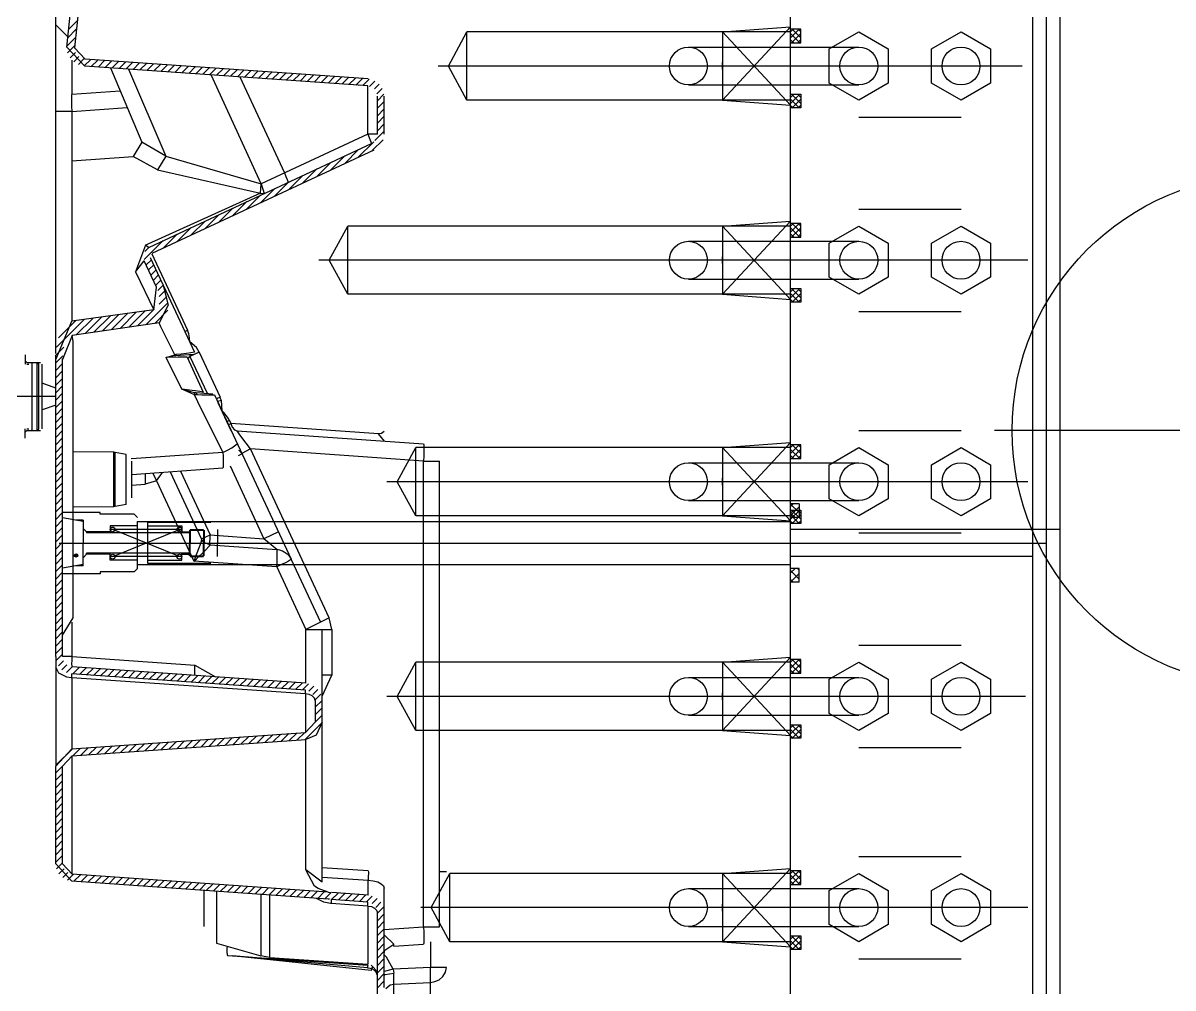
# Model space of a CAD drawing. Header units: millimetres. Extents: x -1 to 1014, y -756 to 757.
# Drawn here: x 465.7 to 556.4, y 93.1 to 169.1 of the extents above; entities that cross this region are included whole.
import ezdxf

# ---------------------------------------------------------------- set-up
doc = ezdxf.new("R2010")
doc.units = ezdxf.units.MM

# ---------------------------------------------------------------- blocks, each defined once
blk = doc.blocks.new('blockName2')
for points in [[(526.255, 29.578), (526.264, 385.682)], [(547.472, 280.955), (547.472, 37.0978)], [(546.397, 279.881), (546.397, 29.578)], [(545.323, 278.806), (545.323, 37.0978)], [(468.323, 143.068), (468.323, 185.456)], [(469.207, 167.234), (470.635, 181.182)], [(471.277, 181.142), (469.801, 167.181)], [(468.323, 168.988), (469.285, 168.041)], [(469.947, 168.639), (469.279, 167.971)], [(470.013, 169.292), (469.343, 168.622)], [(520.884, 168.426), (526.255, 168.829)], [(520.884, 163.055), (526.255, 168.829)], [(527.061, 168.644), (526.255, 168.644)], [(526.255, 167.962), (526.936, 168.644)], [(526.255, 168.437), (526.462, 168.644)], [(527.061, 167.96), (526.377, 168.644)], [(527.061, 168.435), (526.852, 168.644)], [(527.061, 167.569), (527.061, 168.644)], [(469.881, 167.986), (469.216, 167.32)], [(499.273, 165.741), (500.741, 168.426)], [(526.255, 168.426), (500.741, 168.426)], [(500.741, 163.055), (500.741, 168.426)], [(526.255, 168.426), (520.884, 168.426)], [(520.884, 168.426), (520.884, 163.055)], [(526.255, 162.652), (520.884, 168.426)], [(526.977, 167.569), (526.255, 168.291)], [(526.502, 167.569), (526.255, 167.816)], [(526.337, 167.569), (527.061, 168.293)], [(526.812, 167.569), (527.061, 167.818)], [(529.306, 167.083), (531.632, 168.426), (533.957, 167.083), (533.957, 164.398), (531.632, 163.055), (529.306, 164.398), (529.306, 167.083)], [(537.363, 167.083), (539.689, 168.426), (542.014, 167.083), (542.014, 164.398), (539.689, 163.055), (537.363, 164.398), (537.363, 167.083)], [(470.612, 165.735), (469.207, 167.234)], [(469.816, 167.332), (469.261, 166.778)], [(469.878, 166.807), (469.452, 166.381)], [(469.801, 167.181), (470.65, 166.279)], [(518.198, 167.234), (531.632, 167.234)], [(526.255, 167.569), (527.061, 167.569)], [(469.592, 166.213), (469.591, 163.524)], [(470.143, 166.485), (469.739, 166.081)], [(470.546, 166.3), (470.112, 165.866)], [(471.082, 166.249), (470.575, 165.742)], [(492.955, 164.72), (470.65, 166.279)], [(471.632, 166.211), (471.121, 165.7)], [(472.181, 166.172), (471.67, 165.661)], [(472.73, 166.134), (472.219, 165.623)], [(473.279, 166.095), (472.768, 165.585)], [(473.828, 166.057), (473.317, 165.546)], [(474.377, 166.019), (473.866, 165.508)], [(474.926, 165.98), (474.415, 165.469)], [(475.475, 165.942), (474.965, 165.431)], [(476.024, 165.903), (475.514, 165.393)], [(520.884, 165.472), (520.884, 166.009)], [(492.917, 164.176), (470.612, 165.735)], [(472.632, 165.594), (475.112, 159.751)], [(474.063, 165.494), (476.994, 158.626)], [(476.574, 165.865), (476.063, 165.354)], [(477.123, 165.827), (476.612, 165.316)], [(477.672, 165.788), (477.161, 165.277)], [(478.221, 165.75), (477.71, 165.239)], [(478.77, 165.711), (478.259, 165.201)], [(479.319, 165.673), (478.808, 165.162)], [(479.868, 165.635), (479.357, 165.124)], [(480.417, 165.596), (479.907, 165.085)], [(480.966, 165.558), (480.456, 165.047)], [(484.513, 156.459), (480.565, 165.039)], [(481.516, 165.519), (481.005, 165.009)], [(482.065, 165.481), (481.554, 164.97)], [(482.614, 165.443), (482.103, 164.932)], [(483.163, 165.404), (482.652, 164.893)], [(483.712, 165.366), (483.201, 164.855)], [(484.261, 165.328), (483.75, 164.817)], [(484.81, 165.289), (484.299, 164.778)], [(485.359, 165.251), (484.849, 164.74)], [(485.908, 165.212), (485.398, 164.702)], [(486.458, 165.174), (485.947, 164.663)], [(487.007, 165.136), (486.496, 164.625)], [(487.556, 165.097), (487.045, 164.586)], [(488.105, 165.059), (487.594, 164.548)], [(488.654, 165.02), (488.143, 164.51)], [(526.774, 165.741), (498.459, 165.741)], [(500.741, 163.055), (499.273, 165.741)], [(544.499, 165.741), (516.705, 165.741)], [(482.839, 164.88), (486.349, 157.31)], [(489.203, 164.982), (488.692, 164.471)], [(489.752, 164.944), (489.241, 164.433)], [(490.301, 164.905), (489.791, 164.394)], [(490.851, 164.867), (490.34, 164.356)], [(491.4, 164.828), (490.889, 164.318)], [(491.949, 164.79), (491.438, 164.279)], [(492.498, 164.752), (491.987, 164.241)], [(493.035, 164.702), (492.536, 164.202)], [(492.918, 160.373), (492.918, 164.176)], [(493.48, 164.558), (493.06, 164.138)], [(493.818, 164.309), (493.44, 163.931)], [(518.198, 164.247), (531.632, 164.247)], [(469.567, 163.456), (469.554, 163.262), (469.554, 162.962)], [(469.591, 163.524), (469.567, 163.456)], [(469.591, 163.524), (473.397, 163.79)], [(494.064, 163.967), (493.643, 163.546)], [(494.2, 163.516), (493.678, 162.994)], [(493.678, 160.378), (493.678, 163.36)], [(494.223, 160.378), (494.223, 163.36)], [(526.255, 163.509), (527.061, 163.509)], [(526.502, 163.509), (526.255, 163.262)], [(526.977, 163.509), (526.255, 162.787)], [(526.337, 163.509), (527.061, 162.785)], [(526.812, 163.509), (527.061, 163.259)], [(527.061, 163.509), (527.061, 162.434)], [(469.554, 162.962), (469.567, 162.583)], [(469.567, 162.583), (469.591, 162.165)], [(469.591, 162.165), (473.958, 162.47)], [(494.223, 162.952), (493.678, 162.407)], [(494.223, 162.364), (493.678, 161.819)], [(526.255, 163.055), (500.741, 163.055)], [(526.255, 163.055), (520.884, 163.055)], [(520.884, 163.055), (526.255, 162.652)], [(526.255, 163.116), (526.936, 162.434)], [(526.255, 162.641), (526.462, 162.434)], [(527.061, 162.434), (526.255, 162.434)], [(527.061, 163.118), (526.377, 162.434)], [(527.061, 162.643), (526.852, 162.434)], [(469.591, 162.165), (468.323, 162.165)], [(469.591, 162.165), (469.591, 145.636)], [(494.223, 161.777), (493.678, 161.232)], [(531.632, 161.712), (539.689, 161.712)], [(494.223, 160.602), (493.485, 159.863)], [(494.223, 161.189), (493.678, 160.644)], [(475.113, 159.75), (474.416, 158.616)], [(475.112, 159.751), (475.112, 159.751)], [(476.994, 158.626), (475.112, 159.75)], [(475.703, 151.475), (493.206, 159.637)], [(492.918, 160.373), (484.515, 156.456)], [(493.394, 159.773), (492.177, 158.555)], [(493.458, 160.375), (492.918, 160.373)], [(492.918, 160.373), (493.206, 159.637)], [(494.138, 159.929), (493.278, 159.069)], [(493.678, 160.378), (493.621, 160.376), (493.458, 160.375)], [(475.934, 150.981), (493.436, 159.143)], [(491.102, 158.656), (489.975, 157.529)], [(492.203, 159.169), (491.076, 158.042)], [(469.591, 158.278), (474.416, 158.615)], [(476.338, 157.548), (474.416, 158.615)], [(476.994, 158.626), (476.338, 157.548)], [(476.994, 158.626), (484.513, 156.459)], [(490.001, 158.143), (488.874, 157.015)], [(476.338, 157.548), (484.459, 155.73)], [(486.349, 157.31), (486.474, 157.033), (486.572, 156.797), (486.629, 156.636), (486.637, 156.574)], [(487.8, 157.116), (486.673, 155.989)], [(488.901, 157.629), (487.773, 156.502)], [(484.459, 155.73), (484.519, 156.464)], [(485.598, 156.089), (484.471, 154.962)], [(484.521, 156.459), (484.748, 155.693)], [(486.699, 156.603), (485.572, 155.475)], [(484.459, 155.73), (475.597, 151.709)], [(483.396, 155.063), (482.269, 153.935)], [(484.497, 155.576), (483.37, 154.449)], [(484.459, 155.73), (484.748, 155.693)], [(482.296, 154.549), (481.168, 153.422)], [(531.632, 154.461), (539.689, 154.461)], [(480.094, 153.523), (478.967, 152.395)], [(481.195, 154.036), (480.068, 152.909)], [(520.884, 153.118), (526.255, 153.521)], [(520.884, 147.747), (526.255, 153.521)], [(527.061, 153.335), (526.255, 153.335)], [(526.255, 152.654), (526.936, 153.335)], [(526.255, 153.129), (526.462, 153.335)], [(527.061, 152.652), (526.377, 153.335)], [(527.061, 153.126), (526.852, 153.335)], [(527.061, 152.261), (527.061, 153.335)], [(477.892, 152.496), (476.765, 151.369)], [(478.993, 153.009), (477.866, 151.882)], [(489.873, 150.432), (491.342, 153.118)], [(526.255, 153.118), (491.342, 153.118)], [(491.342, 147.747), (491.342, 153.118)], [(526.255, 153.118), (520.884, 153.118)], [(520.884, 153.118), (520.884, 147.747)], [(526.255, 147.344), (520.884, 153.118)], [(526.977, 152.261), (526.255, 152.983)], [(526.502, 152.261), (526.255, 152.508)], [(526.337, 152.261), (527.061, 152.985)], [(526.812, 152.261), (527.061, 152.51)], [(529.306, 151.775), (531.632, 153.118), (533.957, 151.775), (533.957, 149.089), (531.632, 147.747), (529.306, 149.089), (529.306, 151.775)], [(537.363, 151.775), (539.689, 153.118), (542.014, 151.775), (542.014, 149.089), (539.689, 147.747), (537.363, 149.089), (537.363, 151.775)], [(475.39, 151.615), (474.624, 149.519)], [(476.791, 151.983), (475.286, 150.477)], [(475.678, 151.456), (475.351, 151.13)], [(475.415, 151.626), (475.39, 151.615)], [(475.597, 151.709), (475.415, 151.627)], [(475.415, 151.626), (475.625, 151.473)], [(518.198, 151.926), (531.632, 151.926)], [(526.255, 152.261), (527.061, 152.261)], [(476.77, 148.544), (475.802, 150.619)], [(475.9, 150.928), (478.702, 144.92)], [(520.884, 150.164), (520.884, 150.701)], [(474.624, 149.519), (475.308, 150.389)], [(476.276, 148.313), (475.308, 150.389)], [(475.87, 150.474), (475.46, 150.063)], [(476.057, 150.073), (475.646, 149.663)], [(476.244, 149.672), (475.833, 149.262)], [(526.774, 150.432), (489.059, 150.432)], [(491.342, 147.747), (489.873, 150.432)], [(544.967, 150.432), (516.705, 150.432)], [(474.624, 149.519), (476.066, 146.524)], [(476.43, 149.272), (476.02, 148.861)], [(476.617, 148.871), (476.207, 148.461)], [(518.198, 148.939), (531.632, 148.939)], [(476.066, 146.524), (476.276, 148.314)], [(476.801, 148.467), (476.375, 148.042)], [(476.77, 148.543), (477.187, 146.893), (476.466, 145.503)], [(476.962, 148.04), (476.484, 147.563)], [(476.83, 148.414), (479.265, 143.194)], [(526.255, 148.2), (527.061, 148.2)], [(526.502, 148.2), (526.255, 147.954)], [(526.977, 148.2), (526.255, 147.479)], [(526.255, 147.807), (526.936, 147.126)], [(526.337, 148.2), (527.061, 147.476)], [(527.061, 147.81), (526.377, 147.126)], [(526.812, 148.2), (527.061, 147.951)], [(527.061, 148.2), (527.061, 147.126)], [(477.171, 147.075), (475.454, 145.358)], [(477.088, 147.579), (476.474, 146.965)], [(526.255, 147.747), (491.342, 147.747)], [(526.255, 147.747), (520.884, 147.747)], [(520.884, 147.747), (526.255, 147.344)], [(526.255, 147.333), (526.462, 147.126)], [(527.061, 147.126), (526.255, 147.126)], [(527.061, 147.335), (526.852, 147.126)], [(476.066, 146.524), (469.591, 145.636)], [(471.947, 145.964), (470.636, 144.652)], [(472.63, 146.058), (471.326, 144.755)], [(473.31, 146.151), (472.017, 144.858)], [(473.989, 146.243), (472.707, 144.96)], [(474.669, 146.335), (473.395, 145.061)], [(475.348, 146.427), (474.081, 145.16)], [(476.028, 146.519), (474.768, 145.259)], [(477.168, 146.485), (476.14, 145.457)], [(531.632, 146.404), (539.689, 146.404)], [(468.323, 142.607), (469.591, 145.636)], [(470.583, 145.774), (468.389, 143.581)], [(469.901, 145.679), (468.542, 144.32)], [(476.466, 145.503), (469.629, 144.502)], [(471.265, 145.869), (469.946, 144.55)], [(476.617, 145.194), (476.465, 145.503)], [(477.707, 142.98), (476.617, 145.194)], [(469.629, 144.502), (468.869, 142.607)], [(469.686, 144.052), (469.615, 144.497)], [(478.503, 144.827), (478.702, 144.92)], [(478.812, 144.633), (478.702, 144.92)], [(478.881, 144.327), (478.812, 144.633)], [(478.906, 144.003), (478.881, 144.327)], [(468.975, 143.579), (468.335, 142.939)], [(469.686, 134.467), (469.686, 144.052)], [(469.686, 135.321), (469.686, 144.052)], [(478.877, 144.021), (478.906, 144.003)], [(479.408, 143.562), (478.906, 144.003)], [(478.906, 144.003), (478.906, 143.969)], [(479.628, 143.185), (479.408, 143.562)], [(465.906, 142.982), (465.906, 142.241)], [(465.906, 142.51), (466.04, 142.375)], [(466.04, 142.375), (467.125, 142.375)], [(466.443, 142.375), (466.387, 142.32)], [(466.443, 142.375), (466.443, 137.004)], [(466.846, 142.375), (466.98, 142.241)], [(466.846, 142.375), (466.846, 137.004)], [(468.323, 136.423), (468.323, 142.957)], [(468.879, 142.895), (468.323, 142.34)], [(468.323, 119.19), (468.323, 142.607)], [(468.869, 119.19), (468.869, 142.688)], [(477.029, 142.768), (477.708, 142.98)], [(477.554, 142.878), (477.029, 142.768)], [(477.972, 142.791), (477.029, 142.768)], [(478.264, 140.257), (477.029, 142.768)], [(477.715, 142.899), (477.554, 142.878)], [(477.737, 142.984), (477.708, 142.98)], [(477.708, 142.98), (477.715, 142.899)], [(477.738, 142.901), (477.715, 142.899)], [(477.793, 142.991), (477.737, 142.984)], [(477.786, 142.904), (477.738, 142.901)], [(479.151, 143), (477.786, 142.904)], [(477.793, 142.991), (477.786, 142.904)], [(478.215, 143.041), (477.793, 142.991)], [(478.355, 142.794), (477.972, 142.791)], [(478.634, 143.088), (478.215, 143.041)], [(478.594, 142.789), (478.355, 142.794)], [(478.675, 142.781), (478.594, 142.789)], [(478.983, 143.134), (478.634, 143.088)], [(478.675, 142.781), (479.955, 140.035)], [(478.736, 142.666), (478.761, 142.69)], [(478.761, 142.69), (478.901, 142.846)], [(478.782, 142.974), (478.785, 142.974)], [(478.895, 142.979), (478.901, 142.846)], [(479.628, 143.185), (478.901, 142.846)], [(478.901, 142.846), (480.254, 139.943)], [(478.907, 142.983), (479.082, 142.995)], [(479.265, 143.194), (478.983, 143.134)], [(479.001, 142.989), (479.147, 143.002)], [(479.145, 143), (479.149, 143)], [(479.151, 143), (479.164, 143.002)], [(479.628, 143.185), (481.285, 139.633)], [(466.04, 142.241), (466.197, 142.241)], [(466.98, 137.138), (466.98, 142.241)], [(467.259, 137.138), (467.259, 142.241)], [(468.869, 142.297), (468.323, 141.752)], [(468.869, 141.71), (468.323, 141.165)], [(468.323, 140.361), (467.259, 140.748)], [(468.869, 141.122), (468.323, 140.577)], [(468.869, 140.535), (468.323, 139.99)], [(468.323, 139.69), (422.667, 139.69)], [(468.869, 139.947), (468.323, 139.402)], [(479.217, 139.859), (478.264, 140.257)], [(479.281, 140.136), (478.264, 140.257)], [(478.265, 140.257), (478.956, 140.076)], [(478.956, 140.076), (479.266, 140.018)], [(479.246, 139.852), (479.217, 139.859)], [(479.259, 139.92), (479.246, 139.852)], [(479.246, 139.852), (479.35, 139.839)], [(479.272, 139.798), (479.246, 139.852)], [(479.266, 140.018), (479.259, 139.92)], [(479.266, 140.018), (479.351, 140.007)], [(479.489, 139.358), (479.272, 139.798)], [(479.321, 140.13), (479.281, 140.136)], [(479.673, 140.083), (479.321, 140.13)], [(479.35, 139.839), (479.405, 139.838)], [(479.351, 140.007), (479.392, 140.004)], [(479.392, 140.004), (480.718, 139.911)], [(479.392, 140.004), (479.408, 139.876)], [(479.408, 139.876), (479.405, 139.838)], [(479.405, 139.838), (479.428, 139.838)], [(479.428, 139.838), (479.503, 139.837)], [(479.503, 139.837), (479.851, 139.834)], [(479.955, 140.035), (479.673, 140.083)], [(479.851, 139.834), (480.265, 139.832)], [(480.265, 139.832), (480.832, 139.833)], [(480.832, 139.833), (486.882, 126.857)], [(481.285, 139.633), (480.989, 139.495)], [(481.325, 139.542), (481.285, 139.633)], [(468.323, 139.018), (467.259, 138.631)], [(468.869, 139.36), (468.323, 138.814)], [(468.869, 138.772), (468.323, 138.227)], [(479.538, 139.258), (479.489, 139.358)], [(481.487, 135.296), (479.538, 139.258)], [(481.392, 139.363), (481.083, 139.295)], [(482.165, 136.973), (481.133, 139.188)], [(481.392, 139.363), (481.325, 139.542)], [(481.449, 138.55), (481.392, 139.363)], [(468.869, 138.185), (468.323, 137.639)], [(481.449, 138.55), (481.423, 138.572)], [(481.445, 138.517), (481.449, 138.55)], [(481.475, 138.528), (481.449, 138.551)], [(481.583, 138.427), (481.475, 138.528)], [(481.876, 138.066), (481.583, 138.427)], [(482.02, 137.805), (481.821, 137.712)], [(481.976, 137.896), (481.876, 138.066)], [(482.02, 137.805), (481.976, 137.896)], [(482.02, 137.805), (482.137, 137.553)], [(465.906, 136.398), (465.906, 137.138)], [(465.906, 136.87), (466.04, 137.004)], [(466.04, 137.138), (466.197, 137.138)], [(466.04, 137.004), (467.125, 137.004)], [(466.443, 137.004), (466.387, 137.06)], [(466.846, 137.004), (466.98, 137.138)], [(468.869, 137.597), (468.323, 137.052)], [(468.869, 137.01), (468.323, 136.464)], [(481.938, 137.46), (482.137, 137.553)], [(481.996, 137.356), (481.938, 137.46)], [(481.938, 137.46), (481.996, 137.356)], [(482.137, 137.553), (482.237, 137.268)], [(493.764, 136.74), (482.137, 137.553)], [(482.237, 137.268), (482.408, 137.07)], [(482.408, 137.07), (482.622, 136.99)], [(482.622, 136.99), (497.317, 135.962)], [(482.772, 136.759), (482.622, 136.99)], [(494.223, 136.941), (494.002, 136.78)], [(531.632, 137.004), (539.689, 137.004)], [(585.381, 137.004), (542.327, 137.004)], [(465.906, 136.398), (465.906, 136.87)], [(468.869, 136.422), (468.323, 135.877)], [(482.991, 136.457), (482.772, 136.759)], [(483.671, 135.557), (482.991, 136.457)], [(494.002, 136.78), (493.764, 136.74)], [(494.249, 136.177), (493.764, 136.74)], [(520.884, 130.29), (526.255, 136.064)], [(520.884, 135.661), (526.255, 136.064)], [(468.869, 135.835), (468.323, 135.289)], [(468.869, 135.247), (468.323, 134.702)], [(472.91, 135.293), (469.686, 135.321)], [(473.004, 135.284), (472.91, 135.293)], [(472.91, 131.002), (472.91, 135.293)], [(473.875, 135.123), (473.004, 135.284)], [(473.004, 131.011), (473.004, 135.284)], [(473.875, 131.172), (473.875, 135.123)], [(474.306, 134.797), (481.493, 135.296)], [(481.493, 135.296), (481.511, 134.997)], [(481.494, 135.28), (481.856, 135.459)], [(481.856, 135.459), (482.196, 135.64)], [(482.196, 135.64), (482.635, 135.966)], [(483.01, 135.161), (482.697, 135.015)], [(483.01, 135.161), (482.82, 135.406), (482.749, 135.446)], [(483.671, 135.557), (482.987, 135.211)], [(489.873, 122.257), (483.671, 135.557)], [(497.317, 134.602), (483.671, 135.557)], [(495.244, 132.976), (496.713, 135.661)], [(496.713, 130.29), (496.713, 135.661)], [(526.255, 135.661), (496.713, 135.661)], [(497.317, 135.962), (497.341, 135.894)], [(497.341, 135.894), (497.354, 135.7), (497.354, 135.399), (497.341, 135.021)], [(520.884, 135.661), (520.884, 130.29)], [(526.255, 129.887), (520.884, 135.661)], [(526.255, 135.661), (520.884, 135.661)], [(527.061, 135.879), (526.255, 135.879)], [(526.255, 135.197), (526.936, 135.879)], [(526.255, 135.672), (526.462, 135.879)], [(526.977, 134.804), (526.255, 135.526)], [(526.337, 134.804), (527.061, 135.528)], [(527.061, 135.195), (526.377, 135.879)], [(527.061, 135.67), (526.852, 135.879)], [(527.061, 134.804), (527.061, 135.879)], [(529.306, 134.318), (531.632, 135.661), (533.957, 134.318), (533.957, 131.633), (531.632, 130.29), (529.306, 131.633), (529.306, 134.318)], [(537.363, 134.318), (539.689, 135.661), (542.014, 134.318), (542.014, 131.633), (539.689, 130.29), (537.363, 131.633), (537.363, 134.318)], [(468.869, 134.66), (468.323, 134.114)], [(469.686, 134.277), (469.686, 134.467)], [(469.686, 122.244), (469.686, 134.277)], [(474.272, 134.795), (474.306, 134.797)], [(474.32, 131.708), (474.32, 134.586)], [(481.511, 134.997), (481.528, 134.409)], [(481.528, 134.409), (481.531, 134.129)], [(482.062, 134.218), (484.735, 128.485)], [(497.341, 135.021), (497.317, 134.602)], [(497.317, 97.8909), (497.317, 134.602)], [(497.317, 134.602), (498.585, 134.602)], [(498.585, 97.8909), (498.585, 134.602)], [(518.198, 134.469), (531.632, 134.469)], [(526.502, 134.804), (526.255, 135.051)], [(526.255, 134.804), (527.061, 134.804)], [(526.812, 134.804), (527.061, 135.053)], [(468.869, 134.072), (468.323, 133.527)], [(468.869, 133.485), (468.323, 132.939)], [(481.495, 134.03), (474.32, 133.529)], [(475.378, 133.603), (475.361, 133.539)], [(475.361, 133.539), (475.378, 132.787)], [(475.979, 133.644), (476.27, 133.048)], [(476.27, 133.048), (476.74, 133.694)], [(477.356, 133.741), (479.819, 128.458)], [(478.163, 133.797), (480.502, 128.781)], [(481.531, 134.129), (481.495, 134.03)], [(468.869, 132.897), (468.323, 132.352)], [(474.32, 132.713), (475.378, 132.787)], [(476.27, 133.048), (475.378, 132.787)], [(476.27, 133.048), (479.22, 126.722)], [(526.774, 132.976), (494.431, 132.976)], [(496.713, 130.29), (495.244, 132.976)], [(544.967, 132.976), (516.705, 132.976)], [(520.884, 132.707), (520.884, 133.244)], [(468.869, 132.31), (468.323, 131.764)], [(468.869, 131.722), (468.323, 131.177)], [(518.198, 131.482), (531.632, 131.482)], [(468.869, 131.135), (468.323, 130.589)], [(468.869, 130.547), (468.323, 130.002)], [(471.823, 130.558), (468.869, 130.558)], [(472.91, 131.002), (469.686, 130.974)], [(471.823, 130.424), (471.823, 130.558)], [(473.004, 131.011), (472.91, 131.002)], [(473.875, 131.172), (473.004, 131.011)], [(526.926, 131.23), (526.255, 131.23)], [(526.457, 131.23), (526.255, 131.028)], [(526.926, 130.542), (526.255, 131.214)], [(526.926, 130.987), (526.255, 130.316)], [(526.255, 130.744), (527.061, 130.744)], [(526.502, 130.744), (526.255, 130.497)], [(526.977, 130.744), (526.255, 130.022)], [(526.337, 130.744), (527.061, 130.02)], [(526.812, 130.744), (527.061, 130.495)], [(526.926, 131.23), (526.926, 130.156)], [(527.061, 130.744), (527.061, 129.669)], [(468.869, 129.96), (468.323, 129.414)], [(470.48, 129.845), (468.869, 130.129)], [(470.48, 129.941), (469.935, 129.941)], [(470.48, 129.941), (470.48, 128.141)], [(474.508, 130.424), (471.823, 130.424)], [(474.777, 130.156), (474.508, 130.424)], [(474.777, 126.127), (474.777, 129.847)], [(474.777, 129.847), (526.258, 129.847)], [(475.583, 126.53), (475.583, 129.753)], [(480.551, 129.753), (475.583, 129.753)], [(526.255, 130.29), (496.713, 130.29)], [(526.255, 130.29), (520.884, 130.29)], [(520.884, 130.29), (526.255, 129.887)], [(526.601, 130.156), (526.255, 130.501)], [(526.255, 130.351), (526.936, 129.669)], [(526.926, 130.156), (526.255, 130.156)], [(526.255, 129.876), (526.462, 129.669)], [(527.061, 129.669), (526.255, 129.669)], [(527.061, 130.353), (526.377, 129.669)], [(526.926, 130.275), (526.807, 130.156)], [(527.061, 129.878), (526.852, 129.669)], [(468.869, 129.372), (468.323, 128.827)], [(468.869, 128.784), (468.323, 128.239)], [(470.748, 129.028), (470.48, 129.296)], [(470.748, 129.028), (470.748, 128.947)], [(472.628, 129.028), (470.748, 129.028)], [(478.871, 128.947), (470.748, 128.947)], [(472.628, 129.484), (472.628, 128.947)], [(474.777, 129.484), (472.628, 129.484)], [(478.261, 129.216), (472.628, 129.216)], [(478.073, 127.067), (472.816, 129.216)], [(472.816, 127.067), (478.073, 129.216)], [(475.583, 129.484), (478.261, 129.484)], [(478.261, 129.484), (478.261, 128.947)], [(478.261, 129.028), (478.871, 129.028)], [(478.871, 129.162), (478.871, 128.141)], [(478.871, 129.108), (478.925, 129.162)], [(478.925, 129.216), (479.97, 129.216)], [(478.925, 129.162), (478.925, 128.141)], [(478.925, 129.162), (479.97, 129.162)], [(479.818, 128.462), (480.502, 128.781)], [(479.97, 129.162), (479.97, 128.141)], [(479.97, 129.162), (480.024, 129.108)], [(480.024, 129.162), (480.024, 128.141)], [(480.502, 127.992), (480.485, 128.053), (480.48, 128.223), (480.485, 128.478), (480.502, 128.781)], [(480.502, 128.781), (484.735, 128.485)], [(481.088, 129.216), (481.088, 128.141)], [(485.875, 129.017), (484.735, 128.485)], [(547.472, 129.216), (526.258, 129.216)], [(531.632, 128.947), (539.689, 128.947)], [(468.869, 128.197), (468.323, 127.652)], [(468.592, 128.141), (546.397, 128.141)], [(470.48, 126.342), (470.48, 128.141)], [(478.871, 127.121), (478.871, 128.141)], [(478.925, 127.121), (478.925, 128.141)], [(479.676, 127.94), (479.354, 127.068)], [(479.752, 128.17), (479.676, 127.94)], [(479.808, 128.365), (479.752, 128.17)], [(479.819, 128.458), (479.808, 128.365)], [(479.984, 128.226), (479.819, 128.458)], [(479.97, 127.121), (479.97, 128.141)], [(480.059, 128.16), (479.984, 128.226)], [(480.024, 127.121), (480.024, 128.141)], [(480.5, 127.99), (480.059, 128.16)], [(480.068, 127.527), (480.448, 127.917)], [(480.448, 127.917), (480.5, 127.99)], [(480.5, 127.99), (480.5, 127.991), (480.501, 127.992), (480.502, 127.992)], [(480.502, 127.992), (485.749, 127.625)], [(481.088, 127.067), (481.088, 128.141)], [(485.752, 127.631), (484.735, 128.485)], [(468.869, 127.609), (468.323, 127.064)], [(468.869, 127.022), (468.323, 126.477)], [(470.748, 127.255), (470.48, 126.987)], [(470.748, 127.255), (470.748, 127.336)], [(478.871, 127.336), (470.748, 127.336)], [(472.628, 127.255), (470.748, 127.255)], [(472.628, 126.799), (472.628, 127.336)], [(478.261, 127.067), (472.628, 127.067)], [(478.261, 126.799), (478.261, 127.336)], [(478.261, 127.255), (478.871, 127.255)], [(478.871, 127.175), (478.925, 127.121)], [(478.925, 127.121), (479.97, 127.121)], [(478.925, 127.067), (479.97, 127.067)], [(479.354, 127.068), (479.235, 126.746)], [(479.408, 126.904), (480.068, 127.527)], [(479.97, 127.121), (480.024, 127.175)], [(485.752, 127.631), (485.753, 127.628), (485.752, 127.626), (485.749, 127.625)], [(485.774, 127.557), (485.749, 127.625)], [(485.752, 127.631), (485.848, 127.621)], [(485.774, 126.684), (485.787, 127.063), (485.787, 127.363), (485.774, 127.557)], [(485.848, 127.621), (485.954, 127.601)], [(485.954, 127.601), (486.17, 127.531)], [(486.17, 127.531), (486.208, 127.514)], [(486.208, 127.514), (486.328, 127.452)], [(486.328, 127.452), (486.561, 127.285)], [(486.561, 127.285), (486.611, 127.238)], [(486.611, 127.238), (486.69, 127.153)], [(486.69, 127.153), (486.83, 126.957)], [(486.83, 126.957), (486.882, 126.857)], [(545.323, 127.067), (526.258, 127.067)], [(468.869, 126.434), (468.323, 125.889)], [(470.48, 126.438), (468.869, 126.154)], [(470.48, 126.342), (469.935, 126.342)], [(474.777, 126.799), (472.628, 126.799)], [(474.777, 126.127), (474.508, 125.859)], [(474.777, 126.436), (526.258, 126.436)], [(475.583, 126.799), (478.261, 126.799)], [(480.551, 126.53), (475.583, 126.53)], [(479.22, 126.722), (479.408, 126.904)], [(479.235, 126.746), (479.22, 126.722)], [(485.749, 126.265), (479.22, 126.722)], [(485.749, 126.265), (485.774, 126.684)], [(486.111, 126.437), (485.749, 126.265)], [(485.749, 126.265), (488.049, 121.335)], [(486.431, 126.593), (486.111, 126.437)], [(486.839, 126.805), (486.681, 126.719), (486.431, 126.593)], [(486.89, 126.841), (486.839, 126.805)], [(486.89, 126.841), (489.189, 121.911)], [(526.601, 126.127), (526.255, 125.781)], [(526.926, 126.127), (526.255, 126.127)], [(526.926, 126.008), (526.807, 126.127)], [(526.926, 125.053), (526.926, 126.127)], [(468.869, 125.847), (468.323, 125.302)], [(468.869, 125.259), (468.323, 124.714)], [(471.823, 125.724), (468.869, 125.724)], [(471.823, 125.859), (471.823, 125.724)], [(474.508, 125.859), (471.823, 125.859)], [(526.926, 125.296), (526.255, 125.967)], [(526.926, 125.741), (526.255, 125.069)], [(526.457, 125.053), (526.255, 125.255)], [(468.869, 124.672), (468.323, 124.127)], [(526.926, 125.053), (526.255, 125.053)], [(468.869, 124.084), (468.323, 123.539)], [(468.869, 123.497), (468.323, 122.952)], [(468.869, 122.909), (468.323, 122.364)], [(468.869, 122.322), (468.323, 121.777)], [(468.869, 121.734), (468.323, 121.189)], [(468.869, 120.881), (469.686, 122.243)], [(469.629, 119.19), (469.629, 121.896)], [(469.686, 122.243), (469.686, 122.244)], [(488.41, 121.506), (488.049, 121.335)], [(488.73, 121.662), (488.41, 121.506)], [(489.138, 121.874), (488.981, 121.789), (488.73, 121.662)], [(489.189, 121.911), (489.138, 121.874)], [(489.873, 122.257), (489.189, 121.911)], [(490.077, 121.335), (489.873, 122.257)], [(468.869, 121.147), (468.323, 120.602)], [(488.049, 121.335), (490.077, 121.335)], [(488.049, 117.086), (488.049, 121.335)], [(489.317, 115.727), (489.317, 121.335)], [(490.077, 121.335), (490.077, 117.721)], [(468.869, 120.559), (468.323, 120.014)], [(468.869, 119.972), (468.323, 119.427)], [(531.632, 120.084), (539.689, 120.084)], [(468.323, 119.19), (468.323, 110.555)], [(468.869, 119.384), (468.369, 118.885)], [(468.94, 118.868), (468.539, 118.467)], [(469.629, 119.19), (468.869, 119.19)], [(469.629, 118.374), (469.612, 118.437), (469.606, 118.615), (469.612, 118.879), (469.629, 119.19)], [(469.629, 119.19), (479.295, 118.514)], [(520.884, 118.742), (526.255, 119.144)], [(520.884, 113.37), (526.255, 119.144)], [(526.255, 118.278), (526.936, 118.959)], [(526.255, 118.752), (526.462, 118.959)], [(527.061, 118.959), (526.255, 118.959)], [(527.061, 118.275), (526.377, 118.959)], [(527.061, 118.75), (526.852, 118.959)], [(527.061, 117.885), (527.061, 118.959)], [(468.56, 117.891), (468.323, 118.367)], [(469.197, 117.576), (468.56, 117.891)], [(469.205, 118.546), (468.811, 118.152)], [(469.623, 118.376), (469.176, 117.929)], [(488.049, 117.086), (469.629, 118.374)], [(470.171, 118.336), (469.66, 117.826)], [(470.72, 118.298), (470.209, 117.787)], [(471.269, 118.26), (470.758, 117.749)], [(471.818, 118.221), (471.307, 117.71)], [(472.367, 118.183), (471.856, 117.672)], [(472.916, 118.144), (472.405, 117.634)], [(473.465, 118.106), (472.954, 117.595)], [(474.014, 118.068), (473.504, 117.557)], [(474.563, 118.029), (474.053, 117.518)], [(475.113, 117.991), (474.602, 117.48)], [(475.662, 117.952), (475.151, 117.442)], [(476.211, 117.914), (475.7, 117.403)], [(476.76, 117.876), (476.249, 117.365)], [(479.295, 118.514), (480.93, 117.586)], [(479.295, 117.698), (479.295, 118.514)], [(495.244, 116.056), (496.713, 118.742)], [(496.713, 113.37), (496.713, 118.742)], [(526.255, 118.742), (496.713, 118.742)], [(520.884, 118.742), (520.884, 113.37)], [(526.255, 118.742), (520.884, 118.742)], [(526.255, 112.967), (520.884, 118.742)], [(526.977, 117.885), (526.255, 118.606)], [(526.502, 117.885), (526.255, 118.132)], [(526.255, 117.885), (527.061, 117.885)], [(526.337, 117.885), (527.061, 118.609)], [(526.812, 117.885), (527.061, 118.134)], [(529.306, 117.399), (531.632, 118.742), (533.957, 117.399), (533.957, 114.713), (531.632, 113.37), (529.306, 114.713), (529.306, 117.399)], [(537.363, 117.399), (539.689, 118.742), (542.014, 117.399), (542.014, 114.713), (539.689, 113.37), (537.363, 114.713), (537.363, 117.399)], [(469.549, 117.524), (469.197, 117.576)], [(469.591, 117.522), (469.549, 117.524)], [(469.591, 117.522), (469.591, 117.83)], [(488.011, 116.542), (469.591, 117.83)], [(469.591, 117.522), (469.591, 111.921)], [(488.011, 116.248), (469.591, 117.522)], [(477.309, 117.837), (476.798, 117.326)], [(477.858, 117.799), (477.347, 117.288)], [(478.407, 117.76), (477.896, 117.25)], [(478.956, 117.722), (478.446, 117.211)], [(479.505, 117.684), (478.995, 117.173)], [(480.055, 117.645), (479.544, 117.134)], [(480.604, 117.607), (480.093, 117.096)], [(481.153, 117.568), (480.642, 117.058)], [(481.702, 117.53), (481.191, 117.019)], [(482.251, 117.492), (481.74, 116.981)], [(482.8, 117.453), (482.289, 116.942)], [(483.349, 117.415), (482.838, 116.904)], [(483.898, 117.376), (483.388, 116.866)], [(484.448, 117.338), (483.937, 116.827)], [(484.997, 117.3), (484.486, 116.789)], [(485.546, 117.261), (485.035, 116.75)], [(486.095, 117.223), (485.584, 116.712)], [(486.644, 117.184), (486.133, 116.674)], [(487.193, 117.146), (486.682, 116.635)], [(487.742, 117.108), (487.231, 116.597)], [(488.261, 117.039), (487.781, 116.558)], [(490.077, 117.721), (489.317, 117.721)], [(489.325, 116.074), (490.077, 117.721)], [(518.198, 117.549), (531.632, 117.549)], [(488.011, 116.248), (488.022, 116.536)], [(488.011, 116.248), (488.011, 113.212)], [(488.771, 115.727), (488.714, 115.919), (488.55, 116.084), (488.303, 116.199), (488.011, 116.248)], [(488.676, 116.866), (488.281, 116.471)], [(488.989, 116.592), (488.602, 116.205)], [(489.209, 116.225), (488.762, 115.777)], [(526.774, 116.056), (494.431, 116.056)], [(496.713, 113.37), (495.244, 116.056)], [(544.78, 116.056), (516.705, 116.056)], [(520.884, 115.787), (520.884, 116.325)], [(489.314, 115.742), (488.771, 115.199)], [(488.771, 115.727), (488.771, 114.029)], [(489.317, 115.157), (488.771, 114.612)], [(489.317, 114.029), (489.317, 115.727)], [(489.317, 114.569), (488.77, 114.023)], [(518.198, 114.563), (531.632, 114.563)], [(489.311, 113.976), (487.998, 112.664)], [(488.011, 113.212), (488.771, 114.03)], [(489.317, 114.029), (488.845, 112.996)], [(489.317, 101.404), (489.317, 114.029)], [(526.255, 113.37), (496.713, 113.37)], [(520.884, 113.37), (526.255, 112.967)], [(526.255, 113.37), (520.884, 113.37)], [(526.502, 113.824), (526.255, 113.577)], [(526.977, 113.824), (526.255, 113.102)], [(526.255, 113.824), (527.061, 113.824)], [(526.255, 113.431), (526.936, 112.75)], [(526.337, 113.824), (527.061, 113.1)], [(527.061, 113.433), (526.377, 112.75)], [(526.812, 113.824), (527.061, 113.575)], [(527.061, 113.824), (527.061, 112.75)], [(469.591, 111.921), (488.011, 113.212)], [(469.629, 111.375), (488.049, 112.667)], [(477.215, 112.456), (476.626, 111.866)], [(477.847, 112.5), (477.258, 111.911)], [(478.479, 112.544), (477.889, 111.955)], [(479.111, 112.589), (478.521, 111.999)], [(479.742, 112.633), (479.153, 112.044)], [(480.374, 112.677), (479.785, 112.088)], [(481.006, 112.721), (480.417, 112.132)], [(481.638, 112.766), (481.049, 112.177)], [(482.27, 112.81), (481.68, 112.221)], [(482.901, 112.854), (482.312, 112.265)], [(483.533, 112.899), (482.944, 112.309)], [(484.165, 112.943), (483.576, 112.354)], [(484.797, 112.987), (484.208, 112.398)], [(485.428, 113.031), (484.839, 112.442)], [(486.06, 113.076), (485.471, 112.487)], [(486.692, 113.12), (486.103, 112.531)], [(487.324, 113.164), (486.735, 112.575)], [(487.956, 113.208), (487.367, 112.619)], [(488.845, 112.996), (488.049, 112.667)], [(488.049, 102.387), (488.049, 112.667)], [(489.317, 111.897), (489.317, 112.705)], [(526.255, 112.956), (526.462, 112.75)], [(527.061, 112.75), (526.255, 112.75)], [(527.061, 112.959), (526.852, 112.75)], [(468.323, 110.556), (469.591, 111.921)], [(469.633, 111.924), (468.33, 110.621)], [(470.265, 111.968), (469.676, 111.379)], [(470.897, 112.013), (470.307, 111.423)], [(471.529, 112.057), (470.939, 111.467)], [(472.161, 112.101), (471.571, 111.512)], [(472.793, 112.146), (472.203, 111.556)], [(473.424, 112.19), (472.835, 111.6)], [(474.056, 112.234), (473.467, 111.645)], [(474.688, 112.279), (474.098, 111.689)], [(475.32, 112.323), (474.73, 111.733)], [(475.952, 112.367), (475.362, 111.778)], [(476.583, 112.411), (475.994, 111.822)], [(531.632, 112.027), (539.689, 112.027)], [(469.629, 111.375), (468.869, 110.556)], [(469.629, 102.036), (469.629, 111.375)], [(468.872, 110.575), (468.323, 110.026)], [(468.323, 102.856), (468.323, 110.555)], [(468.869, 109.984), (468.323, 109.439)], [(468.869, 102.856), (468.869, 110.555)], [(468.869, 109.397), (468.323, 108.851)], [(468.869, 108.809), (468.323, 108.264)], [(468.869, 108.222), (468.323, 107.676)], [(468.869, 107.634), (468.323, 107.089)], [(468.869, 107.047), (468.323, 106.501)], [(468.869, 106.459), (468.323, 105.914)], [(468.869, 105.872), (468.323, 105.326)], [(468.869, 105.284), (468.323, 104.739)], [(468.869, 104.697), (468.323, 104.151)], [(468.869, 104.109), (468.323, 103.564)], [(468.869, 103.522), (468.323, 102.976)], [(531.632, 103.433), (539.689, 103.433)], [(469.591, 101.491), (468.323, 102.856)], [(468.869, 102.934), (468.39, 102.456)], [(468.984, 102.462), (468.581, 102.059)], [(468.869, 102.856), (469.629, 102.036)], [(492.955, 102.296), (489.317, 102.55)], [(520.884, 96.7193), (526.255, 102.493)], [(520.884, 102.091), (526.255, 102.493)], [(469.271, 102.161), (468.875, 101.765)], [(469.727, 102.029), (469.258, 101.561)], [(489.805, 100.621), (469.629, 102.036)], [(470.275, 101.991), (469.763, 101.479)], [(470.824, 101.952), (470.312, 101.44)], [(471.373, 101.914), (470.861, 101.402)], [(471.922, 101.875), (471.41, 101.363)], [(472.471, 101.837), (471.959, 101.325)], [(473.02, 101.798), (472.508, 101.286)], [(473.569, 101.76), (473.057, 101.248)], [(474.118, 101.721), (473.606, 101.209)], [(474.667, 101.683), (474.155, 101.171)], [(475.216, 101.644), (474.704, 101.132)], [(475.765, 101.606), (475.253, 101.094)], [(476.314, 101.567), (475.802, 101.055)], [(489.317, 101.404), (488.049, 102.387)], [(488.735, 101.086), (488.049, 102.387)], [(489.317, 101.799), (489.342, 101.797)], [(489.342, 101.797), (492.955, 101.559)], [(492.955, 102.296), (492.97, 102.2)], [(492.964, 101.75), (492.955, 101.559)], [(492.955, 100.387), (492.955, 101.559)], [(492.955, 101.559), (493.352, 101.519)], [(492.97, 102.2), (492.964, 101.75)], [(497.93, 99.4049), (499.398, 102.091)], [(499.13, 102.228), (498.585, 102.228)], [(499.398, 96.7193), (499.398, 102.091)], [(526.255, 102.091), (499.398, 102.091)], [(520.884, 102.091), (520.884, 96.7193)], [(526.255, 96.3164), (520.884, 102.091)], [(526.255, 102.091), (520.884, 102.091)], [(527.061, 102.308), (526.255, 102.308)], [(526.255, 101.627), (526.936, 102.308)], [(526.255, 102.101), (526.462, 102.308)], [(526.977, 101.234), (526.255, 101.955)], [(526.337, 101.234), (527.061, 101.958)], [(527.061, 101.624), (526.377, 102.308)], [(527.061, 102.099), (526.852, 102.308)], [(527.061, 101.234), (527.061, 102.308)], [(529.306, 100.748), (531.632, 102.091), (533.957, 100.748), (533.957, 98.0621), (531.632, 96.7193), (529.306, 98.0621), (529.306, 100.748)], [(537.363, 100.748), (539.689, 102.091), (542.014, 100.748), (542.014, 98.0621), (539.689, 96.7193), (537.363, 98.0621), (537.363, 100.748)], [(489.794, 100.075), (469.591, 101.491)], [(476.863, 101.529), (476.351, 101.017)], [(477.412, 101.49), (476.9, 100.978)], [(477.961, 101.452), (477.449, 100.94)], [(478.51, 101.413), (477.998, 100.901)], [(479.059, 101.375), (478.547, 100.863)], [(479.608, 101.336), (479.096, 100.824)], [(480.157, 101.298), (479.645, 100.786)], [(480.018, 97.9092), (480.018, 100.76)], [(480.706, 101.259), (480.194, 100.747)], [(481.255, 101.221), (480.743, 100.709)], [(481.005, 100.69), (481.005, 96.599)], [(481.804, 101.182), (481.292, 100.67)], [(482.353, 101.144), (481.842, 100.632)], [(482.902, 101.105), (482.391, 100.593)], [(483.452, 101.067), (482.94, 100.555)], [(484.001, 101.028), (483.489, 100.516)], [(484.55, 100.99), (484.038, 100.478)], [(485.099, 100.951), (484.587, 100.439)], [(485.648, 100.913), (485.136, 100.401)], [(486.197, 100.874), (485.685, 100.362)], [(486.746, 100.836), (486.234, 100.324)], [(487.295, 100.797), (486.783, 100.285)], [(487.844, 100.759), (487.332, 100.247)], [(488.393, 100.72), (487.881, 100.209)], [(488.942, 100.682), (488.43, 100.17)], [(489.016, 100.899), (488.735, 101.086)], [(489.491, 100.643), (488.979, 100.132)], [(489.805, 100.621), (489.016, 100.899)], [(493.352, 101.519), (493.706, 101.426)], [(493.706, 101.426), (493.985, 101.289), (494.162, 101.121), (494.223, 100.936)], [(494.223, 98.9132), (494.223, 100.936)], [(518.198, 100.898), (531.632, 100.898)], [(526.502, 101.234), (526.255, 101.481)], [(526.255, 101.234), (527.061, 101.234)], [(526.812, 101.234), (527.061, 101.483)], [(484.499, 100.446), (484.499, 95.5972)], [(485.172, 100.398), (485.172, 95.4785)], [(489.467, 99.8338), (488.875, 100.134)], [(489.978, 99.7259), (489.467, 99.8338)], [(490.029, 100.594), (489.528, 100.093)], [(489.903, 100.061), (489.794, 100.07)], [(489.809, 100.621), (489.997, 100.598)], [(490.039, 99.7216), (489.978, 99.7259)], [(490.039, 100.045), (490.045, 99.8949)], [(492.917, 99.8436), (490.039, 100.045)], [(490.045, 99.8949), (490.039, 99.7216)], [(492.917, 99.5255), (490.039, 99.7216)], [(490.576, 100.554), (490.065, 100.043)], [(492.955, 100.387), (490.077, 100.589)], [(491.125, 100.515), (490.615, 100.005)], [(491.674, 100.477), (491.164, 99.9662)], [(492.224, 100.439), (491.713, 99.9278)], [(492.773, 100.4), (492.262, 99.8894)], [(493.276, 100.316), (492.811, 99.851)], [(492.917, 99.5255), (492.929, 99.8369)], [(493.667, 100.119), (493.271, 99.7231)], [(493.96, 99.8247), (493.56, 99.4248)], [(492.917, 99.5255), (492.917, 94.9369)], [(492.917, 99.5255), (493.21, 99.4788), (493.457, 99.3688), (493.621, 99.2112), (493.678, 99.0278)], [(494.159, 99.4368), (493.678, 98.9555)], [(493.678, 93.1157), (493.678, 99.0278)], [(494.223, 98.9132), (493.678, 98.368)], [(494.223, 93.1158), (494.223, 98.9132)], [(526.774, 99.4049), (497.116, 99.4049)], [(499.398, 96.7193), (497.93, 99.4049)], [(544.967, 99.4049), (516.705, 99.4049)], [(520.884, 99.1364), (520.884, 99.6735)], [(494.223, 98.3257), (493.678, 97.7805)], [(518.198, 97.9117), (531.632, 97.9117)], [(494.223, 97.7382), (493.678, 97.193)], [(494.223, 97.1507), (493.678, 96.6055)], [(494.223, 97.6805), (497.317, 97.8909)], [(494.964, 96.5174), (494.223, 97.2677)], [(497.317, 97.8909), (498.585, 97.8909)], [(497.317, 97.8909), (497.341, 97.472)], [(497.341, 97.472), (497.354, 97.0938), (497.354, 96.7932)], [(526.255, 97.173), (527.061, 97.173)], [(526.502, 97.173), (526.255, 96.9261)], [(526.977, 97.173), (526.255, 96.4514)], [(526.337, 97.173), (527.061, 96.4491)], [(526.812, 97.173), (527.061, 96.9239)], [(527.061, 97.173), (527.061, 96.0987)], [(481.005, 96.599), (484.499, 95.5972)], [(481.83, 96.3625), (481.824, 96.192), (481.824, 95.8914), (481.837, 95.6975)], [(494.223, 96.5632), (493.678, 96.018)], [(494.277, 96.0522), (494.964, 96.5174)], [(494.984, 96.3681), (494.964, 96.5174)], [(494.984, 96.3681), (497.317, 96.5312)], [(497.354, 96.7932), (497.341, 96.5994), (497.317, 96.5312)], [(497.862, 96.7046), (497.862, 94.6819)], [(526.255, 96.7193), (499.398, 96.7193)], [(526.255, 96.7193), (520.884, 96.7193)], [(520.884, 96.7193), (526.255, 96.3164)], [(526.255, 96.7801), (526.936, 96.0987)], [(526.255, 96.3053), (526.462, 96.0987)], [(527.061, 96.0987), (526.255, 96.0987)], [(527.061, 96.7823), (526.377, 96.0987)], [(527.061, 96.3075), (526.852, 96.0987)], [(481.837, 95.6975), (481.861, 95.6294)], [(481.861, 95.6294), (492.917, 94.8563)], [(493.19, 94.4516), (482.229, 95.6036)], [(484.162, 95.4344), (482.235, 95.603)], [(484.744, 95.3835), (484.162, 95.4344)], [(485.172, 95.4785), (484.499, 95.5972)], [(484.972, 95.3636), (484.744, 95.3835)], [(485.487, 95.3186), (484.972, 95.3636)], [(485.172, 95.4785), (492.917, 94.9369)], [(492.907, 94.6694), (485.487, 95.3186)], [(494.223, 95.9756), (493.678, 95.4305)], [(494.223, 95.3881), (493.678, 94.843)], [(494.223, 95.7934), (494.277, 96.0522)], [(494.406, 95.5077), (494.249, 95.6627)], [(494.921, 94.5621), (494.406, 95.5077)], [(531.632, 95.3765), (539.689, 95.3765)], [(492.893, 94.9244), (492.891, 94.9386)], [(492.917, 94.8563), (492.893, 94.9244)], [(492.913, 94.7667), (492.907, 94.6694)], [(492.907, 94.6694), (493.113, 94.6307)], [(492.917, 94.8563), (492.913, 94.7667)], [(493.113, 94.6307), (493.205, 94.5979)], [(493.189, 94.8632), (493.357, 94.7134)], [(493.205, 94.5979), (493.19, 94.4516)], [(493.332, 94.6914), (493.205, 94.5979)], [(493.205, 94.5979), (493.39, 94.4961)], [(493.358, 94.6893), (493.332, 94.6914)], [(493.357, 94.7134), (493.58, 94.4352)], [(493.39, 94.4961), (493.548, 94.3303)], [(493.548, 94.3303), (493.638, 94.1521)], [(493.578, 94.4337), (493.626, 94.3293)], [(493.58, 94.4352), (493.612, 94.3638)], [(493.612, 94.3638), (493.624, 94.3288)], [(493.624, 94.3288), (493.656, 94.2087)], [(493.626, 94.3293), (493.664, 94.1975)], [(494.223, 94.8006), (493.678, 94.2554)], [(494.921, 94.5621), (494.223, 94.3804)], [(497.862, 94.6819), (494.921, 94.5621)], [(494.921, 94.5621), (494.978, 94.2368)], [(497.862, 93.5063), (497.862, 94.6819)], [(499.13, 94.6819), (497.862, 94.6819)], [(497.862, 93.5063), (498.212, 93.5681), (498.549, 93.7164), (498.851, 93.9681), (499.058, 94.305), (499.13, 94.6819)], [(493.66, 94.1169), (493.638, 94.1521)], [(494.223, 94.2131), (493.678, 93.6679)], [(494.223, 93.6256), (493.683, 93.0852)], [(494.223, 94.0405), (494.279, 94.1086)], [(494.279, 94.1086), (494.301, 94.1206)], [(494.301, 94.1206), (494.978, 94.2368)], [(494.69, 93.3077), (494.984, 93.3759)], [(494.984, 93.3758), (494.978, 94.2368)], [(494.984, 93.3758), (497.862, 93.5063)], [(494.984, 92.2986), (494.984, 93.3759)], [(497.862, 92.1991), (497.862, 93.5063)], [(493.678, 89.9008), (493.678, 93.1157)], [(494.341, 93.0308), (494.69, 93.3077)]]:
    blk.add_lwpolyline(points)
for points in [[(469.787, 127.167), (469.827, 127.262), (469.922, 127.167), (469.922, 127.167)], [(469.827, 127.072), (469.787, 127.167), (469.922, 127.167), (469.922, 127.167)], [(469.827, 127.262), (469.922, 127.302), (469.922, 127.167), (469.922, 127.167)], [(469.922, 127.033), (469.827, 127.072), (469.922, 127.167), (469.922, 127.167)], [(469.922, 127.302), (470.016, 127.262), (469.922, 127.167), (469.922, 127.167)], [(470.016, 127.262), (470.056, 127.167), (469.922, 127.167), (469.922, 127.167)], [(470.056, 127.167), (470.016, 127.072), (469.922, 127.167), (469.922, 127.167)], [(470.016, 127.072), (469.922, 127.033), (469.922, 127.167), (469.922, 127.167)]]:
    blk.add_lwpolyline(points, close=True)
for centre, radius in [((518.198, 165.741), 1.4932), ((531.632, 165.741), 1.4932), ((539.689, 165.741), 1.4932), ((563.854, 137.004), 20.1424), ((518.198, 150.432), 1.4932), ((531.632, 150.432), 1.4932), ((539.689, 150.432), 1.4932), ((518.198, 132.976), 1.4932), ((531.632, 132.976), 1.4932), ((539.689, 132.976), 1.4932), ((472.816, 129.216), 0.188), ((478.073, 129.216), 0.188), ((472.816, 127.067), 0.188), ((478.073, 127.067), 0.188), ((518.198, 116.056), 1.4932), ((531.632, 116.056), 1.4932), ((539.689, 116.056), 1.4932), ((518.198, 99.4049), 1.4932), ((531.632, 99.4049), 1.4932), ((539.689, 99.4049), 1.4932)]:
    blk.add_circle(centre, radius)

msp = doc.modelspace()

# ---------------------------------------------------------------- block references
msp.add_blockref('blockName2', (0, 0))

doc.saveas('drawing.dxf')
